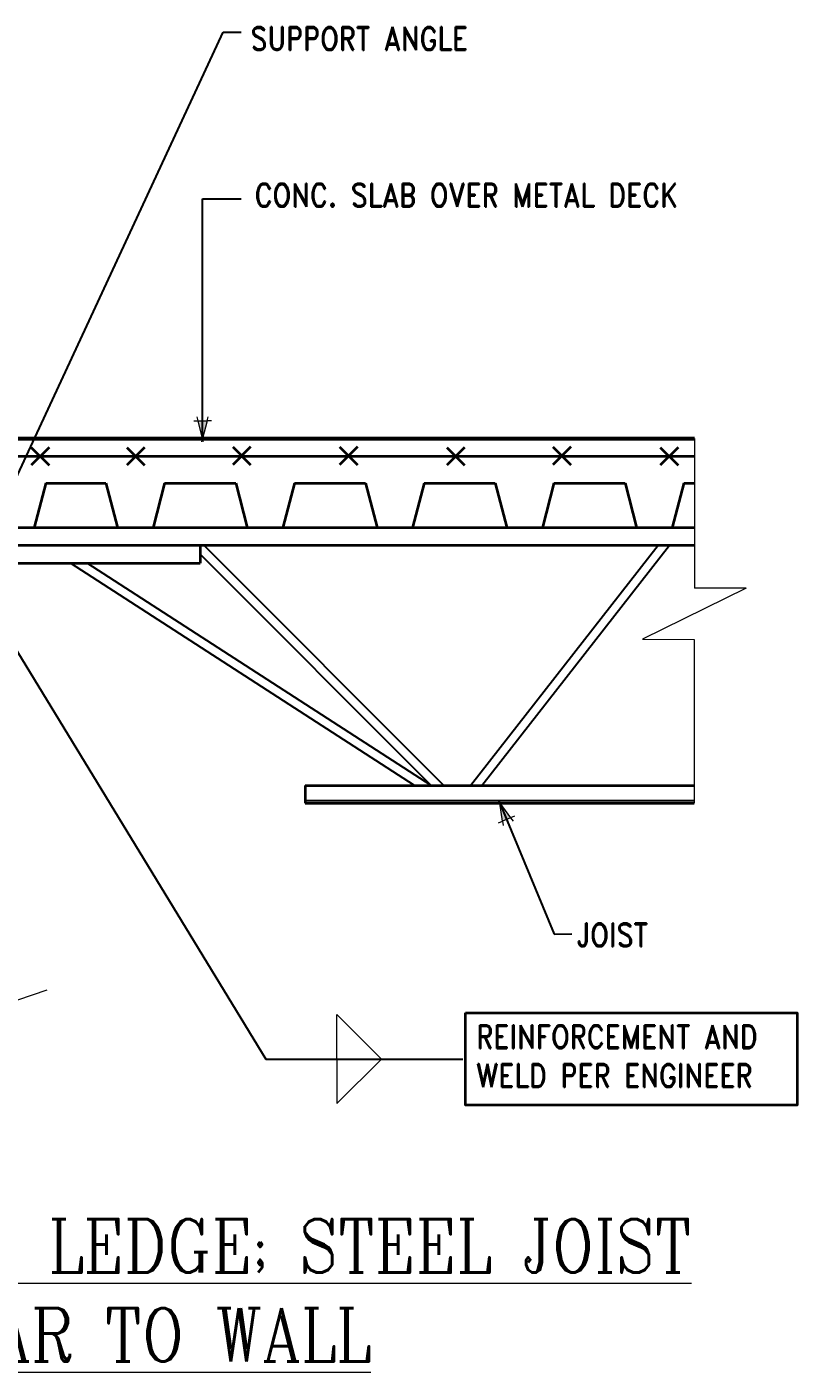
# Model space of a CAD drawing. Header units: inches. Extents: x -71.7 to 18, y 140.6 to 229.7.
# Drawn here: x -25.4 to 18, y 149.8 to 225.5 of the extents above; entities that cross this region are included whole.
import ezdxf

# ---------------------------------------------------------------- set-up
doc = ezdxf.new("R2010")
doc.units = ezdxf.units.IN
doc.header["$MEASUREMENT"] = 0
for name, color, linetype, lineweight in [('A4 medium', 7, 'Continuous', 35), ('A5 heavy', 5, 'Continuous', 53), ('DIM', 3, 'Continuous', 13)]:
    doc.layers.add(name, color=color, linetype=linetype, lineweight=lineweight)
doc.styles.add('ARCTEXT', font='arctext.shx', dxfattribs={"width": 0.85})
doc.styles.add('ROMAND', font='romand.shx', dxfattribs={"width": 0.85})
doc.dimstyles.new('ARCTEXT1-4', dxfattribs={"dimtxt": 4, "dimasz": 2, "dimexe": 2, "dimexo": 2, "dimgap": 2, "dimtad": 1, "dimdec": 4, "dimzin": 3, "dimdsep": 46, "dimlunit": 4, "dimtxsty": 'ARCTEXT', "dimblk": 'ARCHTICK', "dimcen": 2, "dimaunit": 1, "dimadec": 0, "dimazin": 0, "dimtfac": 1, "dimtdec": 4, "dimtmove": 2, "dimatfit": 3, "dimldrblk": 'arrow', "dimfxl": 1, "dimtolj": 1, "dimtzin": 0, "dimarcsym": 0})

# ---------------------------------------------------------------- blocks, each defined once
blk = doc.blocks.new('_ArchTick')
at = {"color": 0, "linetype": 'ByBlock', "const_width": 0.15}
blk.add_lwpolyline([(-0.5, -0.5), (0.5, 0.5)], dxfattribs=at)
blk = doc.blocks.new('arrow')
at = {"layer": 'DIM'}
blk.add_hatch(color=253, dxfattribs=at).paths.add_polyline_path([(-2, 0.5), (-2, -0.5), (0, 0)])
at = {"layer": 'DIM', "lineweight": 9}
for points in [[(-2, 0.98), (-2, 0.5), (-2.47, 0.62)], [(0.37, 0.09), (0, 0)], [(0.37, -0.09), (0, 0)], [(-2, -0.98), (-2, -0.5), (-2.47, -0.62)]]:
    blk.add_lwpolyline(points, dxfattribs=at)
at = {"layer": 'DIM', "lineweight": 15}
blk.add_lwpolyline([(0, 0), (-2, -0.5), (-2, 0.5), (0, 0)], dxfattribs=at)

msp = doc.modelspace()

# ---------------------------------------------------------------- linework, layer by layer
at = {"ltscale": 0.15}
for p, q in [((-18.263, 197.297), (-12.963, 197.297)), ((-15.406, 196.297), (-1.906, 182.797)), ((-0.406, 182.797), (10.155, 196.297)), ((0.229, 182.797), (10.79, 196.297)), ((-3.555, 182.797), (-22.905, 195.297)), ((-2.613, 182.797), (-21.963, 195.297)), ((-15.613, 195.797), (-2.613, 182.797)), ((-9.697, 181.947), (12.169, 181.947))]:
    msp.add_line(p, q, dxfattribs=at)
at = {"layer": 'A4 medium', "ltscale": 0.15}
for p, q in [((-24.611, 201.297), (-30.611, 201.297)), ((-25.111, 201.797), (-24.111, 200.797)), ((-24.111, 201.797), (-25.111, 200.797)), ((-19.236, 201.297), (-24.611, 201.297)), ((-19.736, 201.797), (-18.736, 200.797)), ((-18.736, 201.797), (-19.736, 200.797)), ((-13.236, 201.297), (-19.236, 201.297)), ((-13.771, 201.832), (-12.771, 200.832)), ((-12.771, 201.832), (-13.771, 200.832)), ((-7.236, 201.297), (-13.236, 201.297)), ((-7.771, 201.832), (-6.771, 200.832)), ((-6.771, 201.832), (-7.771, 200.832)), ((-1.236, 201.297), (-7.236, 201.297)), ((-1.736, 201.797), (-0.736, 200.797)), ((-0.736, 201.797), (-1.736, 200.797)), ((4.764, 201.297), (-1.236, 201.297)), ((4.229, 201.832), (5.229, 200.832)), ((5.229, 201.832), (4.229, 200.832)), ((10.764, 201.297), (4.764, 201.297)), ((10.264, 201.797), (11.264, 200.797)), ((11.264, 201.797), (10.264, 200.797)), ((12.192, 201.297), (10.764, 201.297)), ((-24.288, 199.797), (-24.938, 197.297)), ((-24.288, 199.797), (-20.913, 199.797)), ((-20.913, 199.797), (-20.263, 197.297)), ((-17.613, 199.797), (-18.263, 197.297)), ((-17.613, 199.797), (-13.613, 199.797)), ((-13.613, 199.797), (-12.963, 197.297)), ((-10.313, 199.797), (-10.963, 197.297)), ((-10.313, 199.797), (-6.313, 199.797)), ((-6.313, 199.797), (-5.663, 197.297)), ((-3.013, 199.797), (-3.663, 197.297)), ((-3.013, 199.797), (0.987, 199.797)), ((0.987, 199.797), (1.637, 197.297)), ((4.287, 199.797), (3.637, 197.297)), ((4.287, 199.797), (8.287, 199.797)), ((8.287, 199.797), (8.937, 197.297)), ((11.587, 199.797), (10.937, 197.297)), ((11.587, 199.797), (12.19, 199.797)), ((-36.438, 197.297), (12.187, 197.297)), ((-28.938, 196.297), (12.187, 196.297)), ((-15.613, 196.297), (-15.613, 195.297)), ((-28.938, 195.297), (-15.613, 195.297)), ((-9.697, 182.797), (12.169, 182.797)), ((-9.697, 182.797), (-9.697, 181.797)), ((-9.697, 181.797), (12.169, 181.797))]:
    msp.add_line(p, q, dxfattribs=at)
msp.add_lwpolyline([(-0.679, 170.004), (17.962, 170.004), (17.962, 164.822), (-0.679, 164.822)], close=True, dxfattribs=at)
at = {"layer": 'A5 heavy', "ltscale": 0.15}
msp.add_line((-36.938, 202.297), (12.193, 202.297), dxfattribs=at)
at = {"layer": 'DIM'}
for p, q in [((12.193, 202.297), (12.183, 193.886)), ((15.098, 193.883), (9.265, 191.013)), ((15.098, 193.883), (12.183, 193.886)), ((9.265, 191.013), (12.18, 191.01)), ((12.18, 191.01), (12.169, 181.797)), ((-7.917, 167.406), (-7.917, 169.906)), ((-7.917, 169.906), (-5.417, 167.406)), ((-7.917, 167.406), (-7.917, 164.906)), ((-7.917, 164.906), (-5.417, 167.406))]:
    msp.add_line(p, q, dxfattribs=at)
msp.add_lwpolyline([(-24.234, 171.275), (-30.861, 169.027), (-29.925, 166.267), (-34.521, 170.864), (-33.585, 168.104), (-41.675, 165.572)], dxfattribs=at)

# ---------------------------------------------------------------- texts
at = {"layer": 'DIM', "color": 3, "char_height": 1.3125, "attachment_point": 1, "style": 'ROMAND'}
for s, insert, width in [('SUPPORT ANGLE ', (-12.78, 225.452), 22.68955), ('CONC. SLAB OVER METAL DECK', (-12.543, 216.644), 22.68955), ('JOIST', (5.515, 175.042), 22.68955), ('REINFORCEMENT AND WELD PER ENGINEER', (-0.081, 169.318), 22.17809)]:
    msp.add_mtext(s, dxfattribs=dict(at, insert=insert, width=width))
at = {"layer": 'DIM', "insert": (-29.069, 158.402), "char_height": 3, "width": 90.08, "attachment_point": 2, "style": 'ARCTEXT'}
msp.add_mtext('{\\Fromanc.shx|c0;\\L8" TO 6" WALL W/BRICK LEDGE; STEEL JOIST PERPENDICULAR TO WALL\\l\\P}\\P            ', dxfattribs=at)

# ---------------------------------------------------------------- leaders
at = {"layer": 'DIM'}
for points in [[(-28.188, 195.297), (-14.312, 225.165), (-13.312, 225.165)], [(-15.471, 202.297), (-15.471, 215.781), (-13.312, 215.781)], [(-28.938, 195.297), (-11.922, 167.406), (-0.83, 167.406)], [(1.236, 181.797), (4.29, 174.437), (5.29, 174.443)]]:
    msp.add_leader(points, dimstyle='ARCTEXT1-4', override={"dimasz": 0.5, "dimtad": 0}, dxfattribs=at)

doc.saveas('drawing.dxf')
